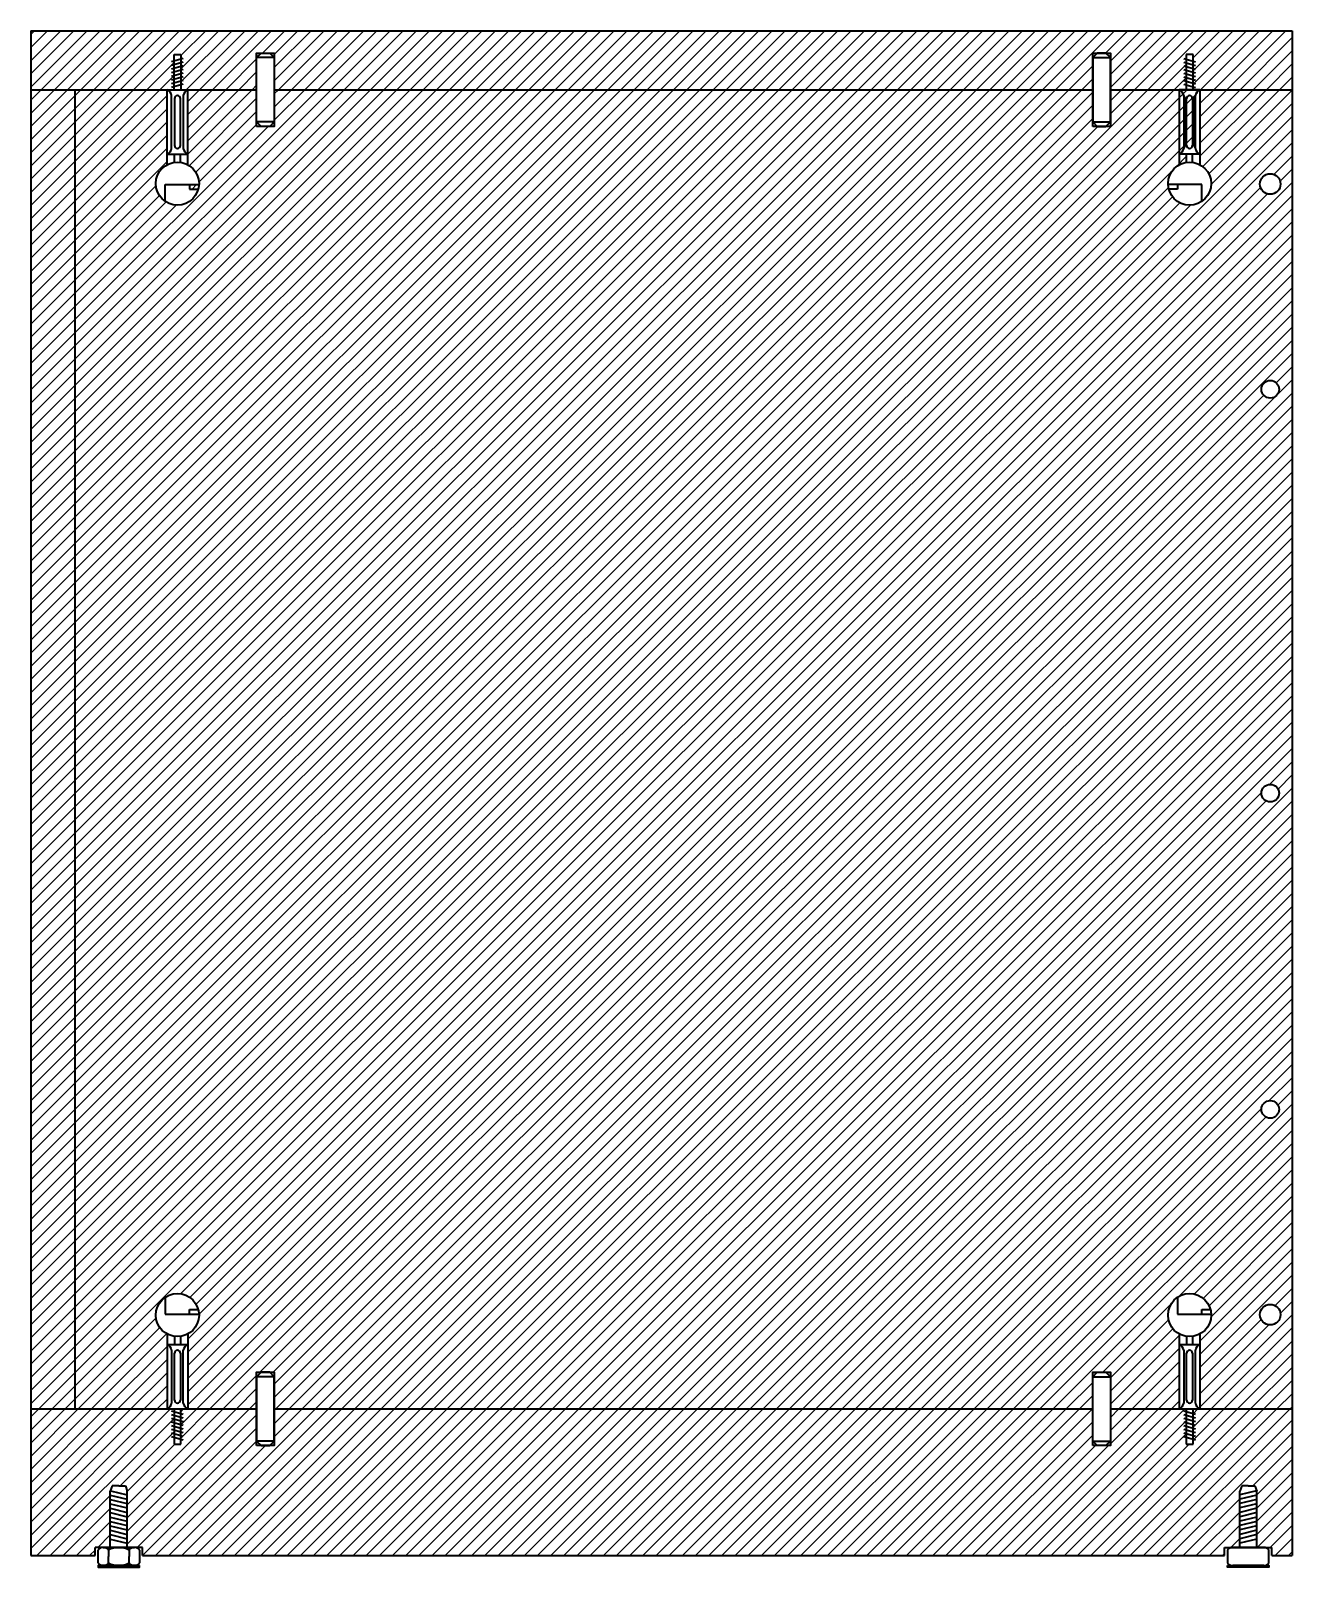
# Model space of a CAD drawing. Header units: centimetres. Extents: x -22520 to 4817, y -4630 to 5423.
# Drawn here: x -3335 to -2905, y -4630 to -4106 of the extents above; entities that cross this region are included whole.
import ezdxf

# ---------------------------------------------------------------- set-up
doc = ezdxf.new("R2010")
doc.units = ezdxf.units.CM
for name, color, linetype, lineweight in [('A-DETL-MCUT', 7, 'Continuous', 35), ('A-SECT-MCUT', 7, 'Continuous', 35), ('A-SECT-MCUT1', 7, 'Continuous', 35)]:
    doc.layers.add(name, color=color, linetype=linetype, lineweight=lineweight)

msp = doc.modelspace()

# ---------------------------------------------------------------- hatches: boundary and pattern name
at = {"layer": 'A-DETL-MCUT', "lineweight": 13, "true_color": 0x636466}
h = msp.add_hatch(dxfattribs=at)
h.set_pattern_fill('ANSI31', color=251)
h.paths.add_polyline_path([(-2972.69, -4113.35), (-2966.69, -4113.35), (-2966.69, -4125.85), (-2940.86, -4125.85), (-2940.86, -4113.85), (-2938.52, -4113.85), (-2938.52, -4125.85), (-2904.69, -4125.85), (-2904.69, -4105.73), (-3334.69, -4105.73), (-3334.69, -4125.85), (-3285.86, -4125.85), (-3285.86, -4113.85), (-3283.52, -4113.85), (-3283.52, -4125.85), (-3257.69, -4125.85), (-3257.69, -4113.35), (-3251.69, -4113.35), (-3251.69, -4125.85), (-2972.69, -4125.85)])
h.paths.add_polyline_path([(-3319.69, -4125.85), (-3334.69, -4125.85), (-3334.69, -4575.73), (-3319.69, -4575.73)])
h.paths.add_polyline_path([(-2972.69, -4575.73), (-3251.69, -4575.73), (-3251.69, -4588.23), (-3257.69, -4588.23), (-3257.69, -4575.73), (-3283.52, -4575.73), (-3283.52, -4587.73), (-3285.86, -4587.73), (-3285.86, -4575.73), (-3288.19, -4575.73), (-3334.69, -4575.73), (-3334.69, -4625.73), (-3312.76, -4625.73), (-3312.76, -4622.95), (-3307.6, -4622.95), (-3307.6, -4603.6), (-3307.53, -4603.61), (-3306.93, -4601.9), (-3304.69, -4601.9), (-3302.45, -4601.9), (-3301.78, -4603.82), (-3301.78, -4622.95), (-3296.63, -4622.95), (-3296.63, -4625.73), (-2927.76, -4625.73), (-2927.76, -4622.95), (-2922.6, -4622.95), (-2922.6, -4603.82), (-2921.93, -4601.9), (-2919.69, -4601.9), (-2917.45, -4601.9), (-2916.78, -4603.82), (-2916.78, -4622.95), (-2911.63, -4622.95), (-2911.63, -4625.73), (-2904.69, -4625.73), (-2904.69, -4575.73), (-2938.52, -4575.73), (-2938.52, -4587.73), (-2940.86, -4587.73), (-2940.86, -4575.73), (-2943.19, -4575.73), (-2966.69, -4575.73), (-2966.69, -4588.23), (-2972.69, -4588.23)])
at = {"layer": 'A-SECT-MCUT', "lineweight": 13, "true_color": 0x636466}
h = msp.add_hatch(dxfattribs=at)
h.set_pattern_fill('ANSI31', color=251)
h.paths.add_polyline_path([(-2904.69, -4125.85), (-2936.19, -4125.85), (-2936.19, -4151.38, -0.275271), (-2932.34, -4157.85, -1), (-2947.04, -4157.85, -0.374782), (-2940.69, -4150.56), (-2940.69, -4147.85), (-2943.19, -4147.85, 0.437601), (-2940.68, -4144.98, 0.932839), (-2938.69, -4144.85), (-2938.19, -4128.85, -0.267949), (-2937.69, -4127.98), (-2937.69, -4127.85), (-2936.19, -4125.85), (-2966.69, -4125.85), (-2966.69, -4138.35), (-2972.69, -4138.35), (-2972.69, -4125.85), (-3251.69, -4125.85), (-3251.69, -4138.35), (-3257.69, -4138.35), (-3257.69, -4125.85), (-3281.19, -4125.85), (-3281.19, -4151.38, -0.288588), (-3277.35, -4158.21), (-3280.56, -4158.21), (-3280.56, -4159.71), (-3277.58, -4159.71), (-3277.35, -4158.21, -0.975629), (-3292.04, -4157.85, -0.275273), (-3288.19, -4151.38), (-3288.19, -4125.85), (-3319.69, -4125.85), (-3319.69, -4575.73), (-3288.19, -4575.73), (-3288.19, -4550.19, -0.275273), (-3292.04, -4543.73, -1), (-3277.34, -4543.73, -0.275273), (-3281.19, -4550.19), (-3281.19, -4575.73), (-3257.69, -4575.73), (-3257.69, -4563.23), (-3251.69, -4563.23), (-3251.69, -4575.73), (-2972.69, -4575.73), (-2972.69, -4563.23), (-2966.69, -4563.23), (-2966.69, -4575.73), (-2943.19, -4575.73), (-2943.19, -4550.19, -0.275273), (-2947.04, -4543.73, -1), (-2932.34, -4543.73, -0.275273), (-2936.19, -4550.19), (-2936.19, -4575.73), (-2904.69, -4575.73)])
h.paths.add_polyline_path([(-2909.19, -4473.58, -1), (-2915.19, -4473.58, -1)], flags=16)
h.paths.add_polyline_path([(-2908.69, -4543.58, -1), (-2915.69, -4543.58, -1)], flags=16)
h.paths.add_polyline_path([(-2915.19, -4365.73, -1), (-2909.19, -4365.73, -1)], flags=16)
h.paths.add_polyline_path([(-2915.19, -4228, -1), (-2909.19, -4228, -1)], flags=16)
h.paths.add_polyline_path([(-2915.69, -4158, -1), (-2908.69, -4158, -1)], flags=16)
h.paths.add_polyline_path([(-2941.69, -4127.98, -0.267949), (-2941.19, -4128.85), (-2941.19, -4144.85), (-2940.69, -4144.85), (-2941.19, -4128.85, 0.267949), (-2941.69, -4127.98), (-2941.69, -4145.71, 0.267949), (-2941.19, -4144.85), (-2941.19, -4128.85), (-2941.69, -4127.85)], flags=16)

# ---------------------------------------------------------------- linework, layer by layer
at = {"layer": 'A-DETL-MCUT'}
for p, q in [((-3334.69, -4105.73), (-2904.69, -4105.73)), ((-3334.69, -4105.73), (-3334.69, -4625.73)), ((-2904.69, -4105.73), (-2904.69, -4625.73)), ((-3334.69, -4125.85), (-3257.69, -4125.85)), ((-3319.69, -4125.85), (-3319.69, -4575.73)), ((-3288.19, -4151.38), (-3288.19, -4125.85)), ((-3281.19, -4151.38), (-3281.19, -4125.85)), ((-3251.69, -4125.85), (-2972.69, -4125.85)), ((-2966.69, -4125.85), (-2904.69, -4125.85)), ((-2943.19, -4125.85), (-2943.19, -4151.38)), ((-2936.19, -4125.85), (-2936.19, -4151.38)), ((-3319.69, -4311.73), (-3319.69, -4339.73)), ((-3288.19, -4550.19), (-3288.19, -4575.73)), ((-3281.19, -4550.19), (-3281.19, -4575.73)), ((-2943.19, -4550.19), (-2943.19, -4575.73)), ((-2936.19, -4550.19), (-2936.19, -4575.73)), ((-3251.69, -4575.73), (-2972.69, -4575.73)), ((-3334.69, -4625.73), (-3312.76, -4625.73)), ((-3296.63, -4625.73), (-2927.76, -4625.73)), ((-2911.63, -4625.73), (-2904.69, -4625.73))]:
    msp.add_line(p, q, dxfattribs=at)
for points in [[(-3257.69, -4138.35), (-3257.69, -4113.35), (-3251.69, -4113.35), (-3251.69, -4138.35)], [(-2972.69, -4138.35), (-2972.69, -4113.35), (-2966.69, -4113.35), (-2966.69, -4138.35)], [(-3257.69, -4588.23), (-3257.69, -4563.23), (-3251.69, -4563.23), (-3251.69, -4588.23)], [(-2972.69, -4588.23), (-2972.69, -4563.23), (-2966.69, -4563.23), (-2966.69, -4588.23)]]:
    msp.add_lwpolyline(points, close=True, dxfattribs=at)
for centre, radius in [((-2912.19, -4158), 3.5), ((-2912.19, -4228), 3), ((-2912.19, -4365.73), 3), ((-2912.19, -4473.58), 3), ((-2912.19, -4543.58), 3.5)]:
    msp.add_circle(centre, radius, dxfattribs=at)
at = {"layer": 'A-SECT-MCUT'}
for p, q in [((-3334.69, -4575.73), (-3257.69, -4575.73)), ((-2966.69, -4575.73), (-2904.69, -4575.73)), ((-3296.63, -4622.95), (-3312.76, -4622.95)), ((-3312.76, -4625.73), (-3312.76, -4622.95)), ((-3296.63, -4625.73), (-3296.63, -4622.95)), ((-2927.76, -4625.73), (-2927.76, -4622.95)), ((-2927.76, -4622.95), (-2911.63, -4622.95)), ((-2911.63, -4625.73), (-2911.63, -4622.95))]:
    msp.add_line(p, q, dxfattribs=at)
at = {"layer": 'A-SECT-MCUT1'}
for p, q in [((-3257.69, -4114.85), (-3256.19, -4113.35)), ((-3256.19, -4113.35), (-3253.19, -4113.35)), ((-3251.69, -4114.85), (-3253.19, -4113.35)), ((-2972.69, -4114.85), (-2971.19, -4113.35)), ((-2968.19, -4113.35), (-2971.19, -4113.35)), ((-2966.69, -4114.85), (-2968.19, -4113.35)), ((-3282.69, -4115.22), (-3286.69, -4116.38)), ((-3282.69, -4116.46), (-3286.69, -4117.63)), ((-3282.69, -4117.71), (-3286.69, -4118.87)), ((-3285.86, -4113.85), (-3283.52, -4113.85)), ((-3257.69, -4136.85), (-3257.69, -4114.85)), ((-3251.69, -4114.85), (-3257.69, -4114.85)), ((-3251.69, -4114.85), (-3251.69, -4136.85)), ((-2972.69, -4114.85), (-2972.69, -4136.85)), ((-2972.69, -4114.85), (-2966.69, -4114.85)), ((-2966.69, -4136.85), (-2966.69, -4114.85)), ((-2941.69, -4115.22), (-2937.69, -4116.38)), ((-2941.69, -4116.46), (-2937.69, -4117.63)), ((-2941.69, -4117.71), (-2937.69, -4118.87)), ((-2938.52, -4113.85), (-2940.86, -4113.85)), ((-3282.69, -4118.95), (-3286.69, -4120.11)), ((-3282.69, -4120.19), (-3286.69, -4121.36)), ((-3282.69, -4121.44), (-3286.69, -4122.6)), ((-3282.69, -4122.68), (-3286.69, -4123.84)), ((-2941.69, -4118.95), (-2937.69, -4120.11)), ((-2941.69, -4120.19), (-2937.69, -4121.36)), ((-2941.69, -4121.44), (-2937.69, -4122.6)), ((-2941.69, -4122.68), (-2937.69, -4123.84)), ((-3288.19, -4125.85), (-3281.19, -4125.85)), ((-3282.69, -4123.93), (-3286.69, -4125.09)), ((-3286.69, -4145.85), (-3286.69, -4127.85)), ((-3285.69, -4128.85), (-3285.69, -4144.85)), ((-3284.69, -4127.85), (-3284.69, -4127.85)), ((-3283.69, -4144.85), (-3283.69, -4128.85)), ((-3282.69, -4127.85), (-3282.69, -4145.85)), ((-3282.69, -4127.85), (-3282.69, -4127.85)), ((-2936.19, -4125.85), (-2943.19, -4125.85)), ((-2941.69, -4123.93), (-2937.69, -4125.09)), ((-2941.69, -4127.85), (-2941.69, -4145.85)), ((-2941.69, -4127.85), (-2941.69, -4127.85)), ((-2941.19, -4144.85), (-2941.19, -4128.85)), ((-2940.69, -4144.85), (-2940.69, -4128.85)), ((-2939.69, -4127.85), (-2939.69, -4127.85)), ((-2938.69, -4128.85), (-2938.69, -4144.85)), ((-2938.19, -4144.85), (-2938.19, -4128.85)), ((-2937.69, -4145.85), (-2937.69, -4127.85)), ((-3257.69, -4136.85), (-3256.19, -4138.35)), ((-3251.69, -4136.85), (-3257.69, -4136.85)), ((-3253.19, -4138.35), (-3256.19, -4138.35)), ((-3251.69, -4136.85), (-3253.19, -4138.35)), ((-2972.69, -4136.85), (-2971.19, -4138.35)), ((-2972.69, -4136.85), (-2966.69, -4136.85)), ((-2971.19, -4138.35), (-2968.19, -4138.35)), ((-2966.69, -4136.85), (-2968.19, -4138.35)), ((-3288.19, -4147.85), (-3281.19, -4147.85)), ((-3285.69, -4150.56), (-3285.69, -4147.85)), ((-3284.69, -4145.85), (-3284.69, -4145.85)), ((-3283.69, -4150.56), (-3283.69, -4147.85)), ((-3282.69, -4145.85), (-3282.69, -4145.85)), ((-2936.19, -4147.85), (-2943.19, -4147.85)), ((-2941.69, -4145.85), (-2941.69, -4145.85)), ((-2940.69, -4150.56), (-2940.69, -4147.85)), ((-2939.69, -4145.85), (-2939.69, -4145.85)), ((-2938.69, -4150.56), (-2938.69, -4147.85)), ((-3288.86, -4163.9), (-3288.86, -4158.21)), ((-3288.86, -4158.21), (-3277.35, -4158.21)), ((-3280.56, -4158.21), (-3280.56, -4159.71)), ((-3280.56, -4159.71), (-3277.58, -4159.71)), ((-2935.52, -4158.21), (-2947.03, -4158.21)), ((-2943.82, -4159.71), (-2946.8, -4159.71)), ((-2943.82, -4158.21), (-2943.82, -4159.71)), ((-2935.52, -4163.9), (-2935.52, -4158.21)), ((-3288.86, -4537.68), (-3288.86, -4543.36)), ((-2943.86, -4537.68), (-2943.86, -4543.36)), ((-3280.56, -4543.36), (-3280.56, -4541.86)), ((-3280.56, -4541.86), (-3277.58, -4541.86)), ((-2935.56, -4543.36), (-2935.56, -4541.86)), ((-2935.56, -4541.86), (-2932.58, -4541.86)), ((-3288.86, -4543.36), (-3277.35, -4543.36)), ((-2943.86, -4543.36), (-2932.35, -4543.36)), ((-3285.69, -4551.01), (-3285.69, -4553.73)), ((-3283.69, -4551.01), (-3283.69, -4553.73)), ((-2940.69, -4551.01), (-2940.69, -4553.73)), ((-2938.69, -4551.01), (-2938.69, -4553.73)), ((-3288.19, -4553.73), (-3281.19, -4553.73)), ((-3286.69, -4555.73), (-3286.69, -4573.73)), ((-3285.69, -4572.73), (-3285.69, -4556.73)), ((-3284.69, -4555.73), (-3284.69, -4555.73)), ((-3283.69, -4556.73), (-3283.69, -4572.73)), ((-3282.69, -4573.73), (-3282.69, -4555.73)), ((-3282.69, -4555.73), (-3282.69, -4555.73)), ((-2943.19, -4553.73), (-2936.19, -4553.73)), ((-2941.69, -4555.73), (-2941.69, -4573.73)), ((-2940.69, -4572.73), (-2940.69, -4556.73)), ((-2939.69, -4555.73), (-2939.69, -4555.73)), ((-2938.69, -4556.73), (-2938.69, -4572.73)), ((-2937.69, -4573.73), (-2937.69, -4555.73)), ((-2937.69, -4555.73), (-2937.69, -4555.73)), ((-3257.69, -4564.73), (-3256.19, -4563.23)), ((-3253.19, -4563.23), (-3256.19, -4563.23)), ((-3251.69, -4564.73), (-3253.19, -4563.23)), ((-2972.69, -4564.73), (-2971.19, -4563.23)), ((-2971.19, -4563.23), (-2968.19, -4563.23)), ((-2966.69, -4564.73), (-2968.19, -4563.23)), ((-3257.69, -4564.73), (-3257.69, -4586.73)), ((-3251.69, -4564.73), (-3257.69, -4564.73)), ((-3251.69, -4586.73), (-3251.69, -4564.73)), ((-2972.69, -4586.73), (-2972.69, -4564.73)), ((-2972.69, -4564.73), (-2966.69, -4564.73)), ((-2966.69, -4564.73), (-2966.69, -4586.73)), ((-3284.69, -4573.73), (-3284.69, -4573.73)), ((-3282.69, -4573.73), (-3282.69, -4573.73)), ((-2939.69, -4573.73), (-2939.69, -4573.73)), ((-2937.69, -4573.73), (-2937.69, -4573.73)), ((-3288.19, -4575.73), (-3281.19, -4575.73)), ((-3282.69, -4577.65), (-3286.69, -4576.49)), ((-3282.69, -4578.89), (-3286.69, -4577.73)), ((-3282.69, -4580.13), (-3286.69, -4578.97)), ((-2943.19, -4575.73), (-2936.19, -4575.73)), ((-2937.69, -4577.65), (-2941.69, -4576.49)), ((-2937.69, -4578.89), (-2941.69, -4577.73)), ((-2937.69, -4580.13), (-2941.69, -4578.97)), ((-3282.69, -4581.38), (-3286.69, -4580.22)), ((-3282.69, -4582.62), (-3286.69, -4581.46)), ((-3282.69, -4583.87), (-3286.69, -4582.7)), ((-3282.69, -4585.11), (-3286.69, -4583.95)), ((-2937.69, -4581.38), (-2941.69, -4580.22)), ((-2937.69, -4582.62), (-2941.69, -4581.46)), ((-2937.69, -4583.87), (-2941.69, -4582.7)), ((-2937.69, -4585.11), (-2941.69, -4583.95)), ((-3282.69, -4586.35), (-3286.69, -4585.19)), ((-3285.86, -4587.73), (-3283.52, -4587.73)), ((-3257.69, -4586.73), (-3256.19, -4588.23)), ((-3251.69, -4586.73), (-3257.69, -4586.73)), ((-3256.19, -4588.23), (-3253.19, -4588.23)), ((-3251.69, -4586.73), (-3253.19, -4588.23)), ((-2972.69, -4586.73), (-2971.19, -4588.23)), ((-2972.69, -4586.73), (-2966.69, -4586.73)), ((-2968.19, -4588.23), (-2971.19, -4588.23)), ((-2966.69, -4586.73), (-2968.19, -4588.23)), ((-2937.69, -4586.35), (-2941.69, -4585.19)), ((-2940.86, -4587.73), (-2938.52, -4587.73)), ((-3306.93, -4601.9), (-3307.6, -4603.82)), ((-3307.6, -4622.95), (-3307.6, -4603.82)), ((-3307.6, -4605.1), (-3301.78, -4606.5)), ((-3307.53, -4603.61), (-3301.78, -4605)), ((-3304.69, -4601.9), (-3306.93, -4601.9)), ((-3304.69, -4601.9), (-3302.45, -4601.9)), ((-3302.45, -4601.9), (-3301.78, -4603.82)), ((-3301.78, -4622.95), (-3301.78, -4603.82)), ((-2921.93, -4601.9), (-2922.6, -4603.82)), ((-2916.85, -4603.61), (-2922.6, -4605)), ((-2922.6, -4622.95), (-2922.6, -4603.82)), ((-2916.78, -4605.1), (-2922.6, -4606.5)), ((-2919.69, -4601.9), (-2921.93, -4601.9)), ((-2919.69, -4601.9), (-2917.45, -4601.9)), ((-2917.45, -4601.9), (-2916.78, -4603.82)), ((-2916.78, -4622.95), (-2916.78, -4603.82)), ((-3307.6, -4606.6), (-3301.78, -4608)), ((-3307.6, -4608.1), (-3301.78, -4609.5)), ((-3307.6, -4609.6), (-3301.78, -4611)), ((-3307.6, -4611.1), (-3301.78, -4612.5)), ((-2916.78, -4606.6), (-2922.6, -4608)), ((-2916.78, -4608.1), (-2922.6, -4609.5)), ((-2916.78, -4609.6), (-2922.6, -4611)), ((-2916.78, -4611.1), (-2922.6, -4612.5)), ((-3307.6, -4612.6), (-3301.78, -4614)), ((-3307.6, -4614.1), (-3301.78, -4615.5)), ((-3307.6, -4615.6), (-3301.78, -4617)), ((-2916.78, -4612.6), (-2922.6, -4614)), ((-2916.78, -4614.1), (-2922.6, -4615.5)), ((-2916.78, -4615.6), (-2922.6, -4617)), ((-3307.6, -4617.1), (-3301.78, -4618.5)), ((-3307.6, -4618.6), (-3301.78, -4620)), ((-3307.6, -4620.1), (-3301.78, -4621.5)), ((-2916.78, -4617.1), (-2922.6, -4618.5)), ((-2916.78, -4618.6), (-2922.6, -4620)), ((-2916.78, -4620.1), (-2922.6, -4621.5)), ((-3311.76, -4628.23), (-3311.76, -4623.87)), ((-3304.69, -4622.95), (-3310.04, -4622.95)), ((-3310.04, -4622.95), (-3299.34, -4622.95)), ((-3308.23, -4623.87), (-3308.23, -4626.05)), ((-3308.23, -4628.23), (-3308.23, -4626.05)), ((-3304.69, -4622.95), (-3299.34, -4622.95)), ((-3301.16, -4623.87), (-3301.16, -4626.05)), ((-3301.16, -4628.23), (-3301.16, -4626.05)), ((-3297.63, -4623.87), (-3297.63, -4628.23)), ((-2926.76, -4623.87), (-2926.76, -4628.23)), ((-2919.69, -4622.95), (-2925.04, -4622.95)), ((-2914.34, -4622.95), (-2925.04, -4622.95)), ((-2919.69, -4622.95), (-2914.34, -4622.95)), ((-2912.63, -4628.23), (-2912.63, -4623.87)), ((-3309.99, -4629.15), (-3299.39, -4629.15)), ((-2914.39, -4629.15), (-2924.99, -4629.15))]:
    msp.add_line(p, q, dxfattribs=at)
for points in [[(-3285.86, -4125.85), (-3285.86, -4113.85)], [(-3283.52, -4113.85), (-3283.52, -4125.85)], [(-2940.86, -4113.85), (-2940.86, -4125.85)], [(-2938.52, -4125.85), (-2938.52, -4113.85)], [(-3285.86, -4575.73), (-3285.86, -4587.73)], [(-3283.52, -4587.73), (-3283.52, -4575.73)], [(-2940.86, -4575.73), (-2940.86, -4587.73)], [(-2938.52, -4587.73), (-2938.52, -4575.73)]]:
    msp.add_lwpolyline(points, dxfattribs=at)
for points in [[(-3297.63, -4629.15), (-3311.76, -4629.15), (-3311.76, -4629.73), (-3297.63, -4629.73)], [(-2926.76, -4629.15), (-2912.63, -4629.15), (-2912.63, -4629.73), (-2926.76, -4629.73)]]:
    msp.add_lwpolyline(points, close=True, dxfattribs=at)
for centre in [(-3284.69, -4157.85), (-2939.69, -4157.85), (-3284.69, -4543.73), (-2939.69, -4543.73)]:
    msp.add_circle(centre, 7.35, dxfattribs=at)
for centre, radius, start, end in [((-3289.26, -4128.21), 2.59, 8.0228, 65.717), ((-3284.69, -4128.85), 1, 90, 180), ((-3284.69, -4128.85), 1, 0, 90), ((-3280.13, -4128.21), 2.59, 114.283, 171.9772), ((-2944.26, -4128.21), 2.59, 8.0228, 65.717), ((-2942.19, -4128.85), 1, 0, 60), ((-2939.69, -4128.85), 1, 90, 180), ((-2939.69, -4128.85), 1, 0, 90), ((-2937.19, -4128.85), 1, 120, 180), ((-2935.13, -4128.21), 2.59, 114.283, 171.9772), ((-3284.69, -4144.85), 1, 180, 270), ((-3284.69, -4144.85), 1, 270, 0), ((-2942.19, -4144.85), 1, 300, 0), ((-2939.69, -4144.85), 1, 180, 270), ((-2939.69, -4144.85), 1, 270, 0), ((-2937.19, -4144.85), 1, 180, 240), ((-3289.26, -4145.48), 2.59, 294.283, 351.9772), ((-3280.13, -4145.48), 2.59, 188.0228, 245.717), ((-2944.26, -4145.48), 2.59, 294.283, 351.9772), ((-2935.13, -4145.48), 2.59, 188.0228, 245.717), ((-3289.26, -4556.09), 2.59, 8.0228, 65.717), ((-3284.69, -4556.73), 1, 90, 180), ((-3284.69, -4556.73), 1, 0, 90), ((-3280.13, -4556.09), 2.59, 114.283, 171.9772), ((-2944.26, -4556.09), 2.59, 8.0228, 65.717), ((-2939.69, -4556.73), 1, 90, 180), ((-2939.69, -4556.73), 1, 0, 90), ((-2935.13, -4556.09), 2.59, 114.283, 171.9772), ((-3289.26, -4573.36), 2.59, 294.283, 351.9772), ((-3284.69, -4572.73), 1, 180, 270), ((-3284.69, -4572.73), 1, 270, 0), ((-3280.13, -4573.36), 2.59, 188.0228, 245.717), ((-2944.26, -4573.36), 2.59, 294.283, 351.9772), ((-2939.69, -4572.73), 1, 180, 270), ((-2939.69, -4572.73), 1, 270, 0), ((-2935.13, -4573.36), 2.59, 188.0228, 245.717), ((-3309.99, -4625.11), 2.16, 34.9794, 145.0206), ((-3304.69, -4630.2), 7.24, 60.8089, 119.191), ((-3299.39, -4625.11), 2.16, 34.9795, 145.0205), ((-2924.99, -4625.11), 2.16, 90, 145.0209), ((-2914.39, -4625.11), 2.16, 34.9794, 90.1652), ((-3309.99, -4626.99), 2.16, 214.9795, 325.0206), ((-3304.69, -4621.9), 7.24, 240.809, 299.1911), ((-3299.39, -4626.99), 2.16, 214.9795, 325.0206), ((-2924.99, -4626.99), 2.16, 214.9794, 270), ((-2914.39, -4626.99), 2.16, 269.8831, 325.0205)]:
    msp.add_arc(centre, radius, start, end, dxfattribs=at)

doc.saveas('drawing.dxf')
